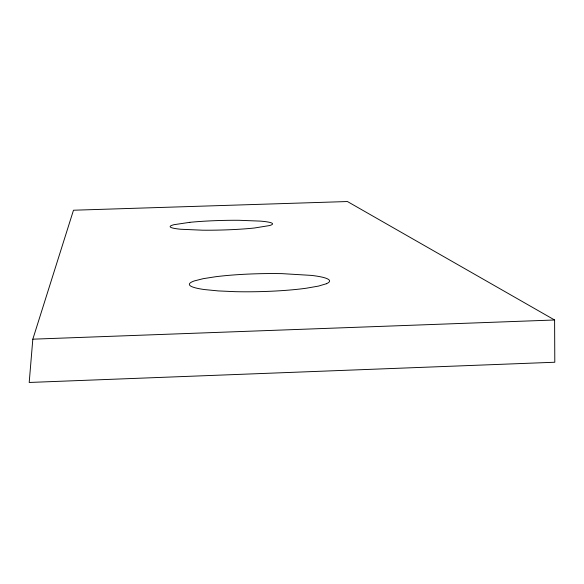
<?xml version="1.0" encoding="UTF-8"?>
<svg xmlns="http://www.w3.org/2000/svg" width="584" height="584" viewBox="0 0 584 584"><rect width="100%" height="100%" fill="white"/><g stroke="black" fill="none" stroke-linecap="round" stroke-linejoin="round"><path stroke-width="0.88" d="M32.821 339.18L29.2 382.462L554.8 362.241L554.603 319.995L347.429 201.538L73.482 210.225L32.821 339.18L554.603 319.995M326.383 283.744L318.492 286.094L306.293 288.219A69.605 8.818 -1.4 0 1 234.929 291.664L218.219 290.912L204.612 289.576A71.416 9.037 -1.4 0 1 194.428 280.897L203.166 278.685L215.489 276.75A69.503 8.789 -1.4 0 1 282.116 273.641L311.447 275.4A71.416 9.037 -1.4 0 1 326.368 283.744M189.844 222.322L174.069 224.679A52.137 4.818 -1.5 0 0 180.836 229.257L202.531 230.198A50.808 4.701 -1.6 0 0 254.354 228.016L269.64 225.541A52.144 4.818 -1.6 0 0 260.325 221.11L239.126 220.292A50.757 4.687 -1.6 0 0 189.851 222.322"/></g></svg>
